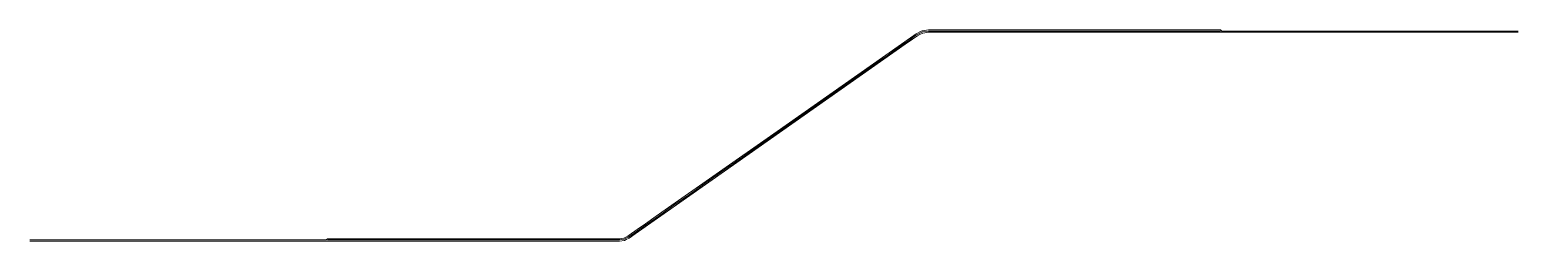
# Model space of a CAD drawing. Header units: millimetres. Extents: x 0 to 250, y 0 to 36.
import ezdxf

# ---------------------------------------------------------------- set-up
doc = ezdxf.new("R2010")
doc.units = ezdxf.units.MM
doc.layers.add('1', color=7, linetype='Continuous', true_color=0xffffff)

msp = doc.modelspace()

# ---------------------------------------------------------------- linework, layer by layer
at = {"layer": '1', "color": 5, "linetype": 'Continuous', "lineweight": 13}
for points in [[(250, 35.4), (233.683496, 35.4), (217.366992, 35.4), (201.050488, 35.4), (200.20322, 35.4), (200, 35.6), (184.815893, 35.6), (164.34847, 35.6), (155.342804, 35.6), (153.927628, 35.6), (152.512452, 35.6), (151.097276, 35.6), (150.945667, 35.6), (149.863365, 35.433456), (149.71221, 35.358935), (148.881202, 34.949235), (148.480875, 34.669006), (124.954953, 18.200861), (106.175279, 5.055089), (104.798103, 4.091066), (103.420927, 3.127042), (102.043751, 2.163019), (100.666575, 1.198996), (100.430643, 1.033843), (99.775868, 0.711029), (99.120543, 0.610188), (99.054333, 0.6), (97.440264, 0.6), (89.515278, 0.6), (57.352185, 0.6), (50, 0.6), (49.79678, 0.4), (38.289396, 0.4), (19.144698, 0.4), (0, 0.4)], [(0, 0.2), (81.818317, 0.2), (93.107936, 0.2), (94.882019, 0.2), (96.656102, 0.2), (98.430185, 0.2), (99.054333, 0.2), (99.896124, 0.329534), (100.163617, 0.461412), (100.660028, 0.706151), (101.66, 1.406131), (114.636655, 10.489789), (137.809253, 26.710608), (147.058069, 33.184779), (148.269224, 34.032588), (149.110587, 34.621542), (149.515445, 34.821143), (149.983621, 35.051961), (150.928915, 35.197422), (150.945667, 35.2), (152.40712, 35.2), (153.885522, 35.2), (155.363925, 35.2), (171.203951, 35.2), (199.489712, 35.2), (250, 35.2)]]:
    msp.add_lwpolyline(points, dxfattribs=at)
at = {"layer": '1', "color": 2, "linetype": 'Continuous', "lineweight": 13}
msp.add_lwpolyline([(50, 0.4), (78.256658, 0.4), (90.689587, 0.4), (92.08512, 0.4), (93.480653, 0.4), (94.876186, 0.4), (96.271719, 0.4), (97.667252, 0.4), (99.054333, 0.4), (99.062686, 0.401285), (99.835996, 0.520281), (100.385916, 0.791401), (100.545335, 0.869997), (102.998054, 2.5869), (105.596384, 4.405731), (108.194713, 6.224562), (110.793043, 8.043392), (113.391373, 9.862223), (115.989703, 11.681054), (118.588032, 13.499885), (132.878846, 23.503454), (143.064299, 30.633271), (144.207564, 31.433557), (145.350829, 32.233842), (146.494094, 33.034128), (147.637359, 33.834414), (148.780624, 34.634699), (148.995895, 34.785389), (149.923493, 35.242709), (150.020903, 35.257698), (150.945667, 35.4), (151.405551, 35.4), (168.849712, 35.4), (200, 35.4)], dxfattribs=at)

doc.saveas('drawing.dxf')
